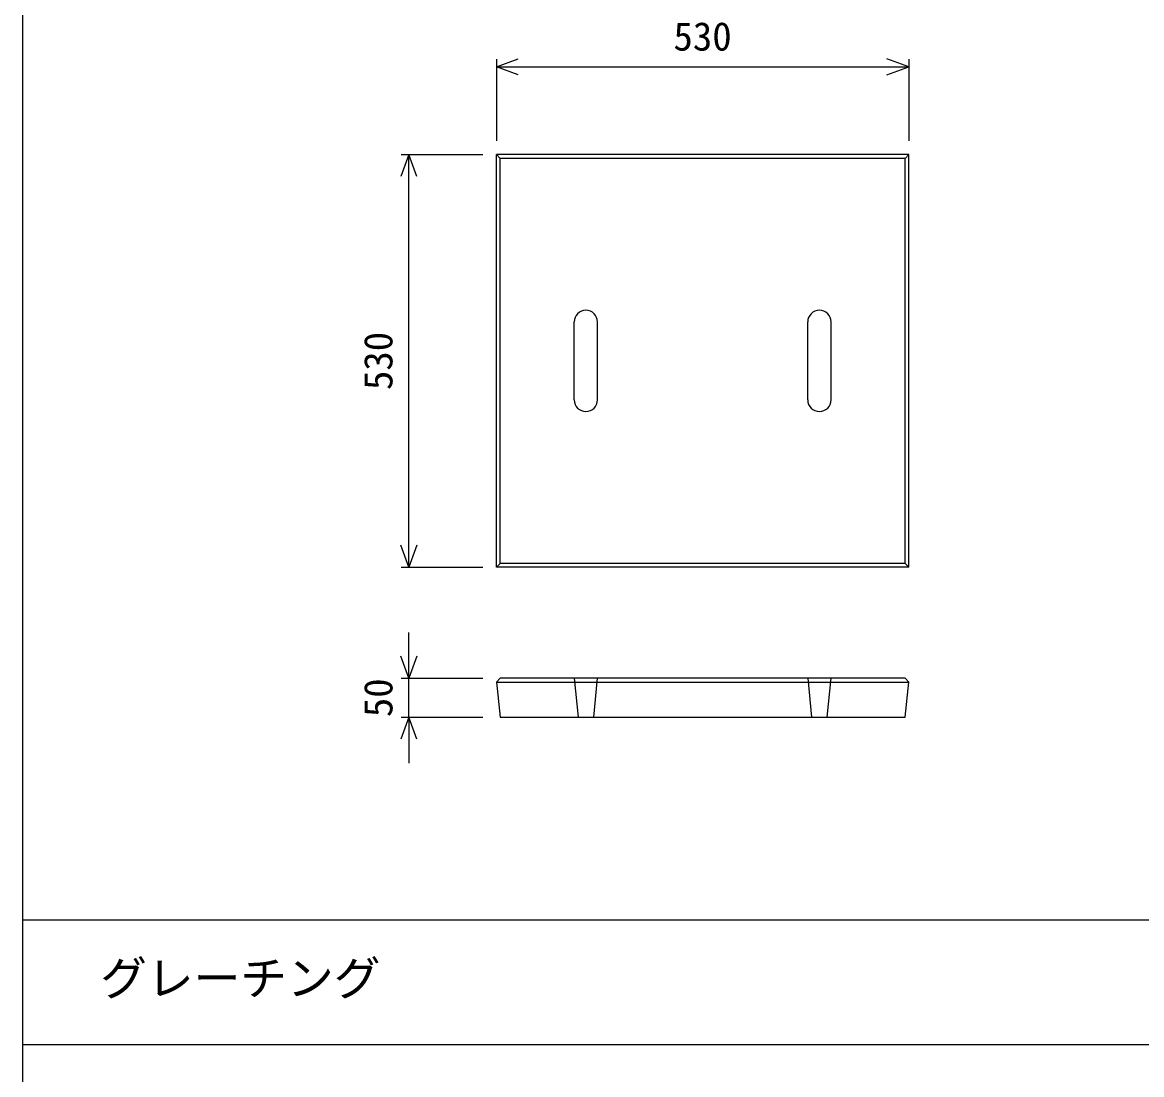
# Model space of a CAD drawing. Units: millimetres, scale not verified. Extents: x -10500 to 10500, y -7425 to 7425.
# Drawn here: x -1150 to 288, y 1899 to 3250 of the extents above; entities that cross this region are included whole.
import ezdxf
from ezdxf.enums import TextEntityAlignment as Align

# ---------------------------------------------------------------- set-up
doc = ezdxf.new("R2010")
doc.units = ezdxf.units.MM
doc.header["$LTSCALE"] = 25
for name, color, linetype, lineweight in [('0-1_DIM', 7, 'Continuous', 25), ('0-5_OUTLINE', 3, 'Continuous', 25), ('0-7_TXT', 7, 'Continuous', 25)]:
    doc.layers.add(name, color=color, linetype=linetype, lineweight=lineweight)
doc.styles.add('ＭＳ ゴシック', font='')
doc.styles.get('ＭＳ ゴシック').set_extended_font_data('MS Gothic')

msp = doc.modelspace()

# ---------------------------------------------------------------- linework, layer by layer
at = {"layer": '0-1_DIM'}
for p, q in [((-541.1, 3203.01), (-541.1, 3098.01)), ((-541.1, 3193.01), (-11.1, 3193.01)), ((-11.1, 3203.01), (-11.1, 3098.01)), ((-663.6, 3080.51), (-558.6, 3080.51)), ((-653.6, 2550.51), (-653.6, 3080.51)), ((-663.6, 2550.51), (-558.6, 2550.51)), ((-653.6, 2407.93), (-653.6, 2466.77)), ((-663.6, 2407.93), (-558.6, 2407.93)), ((-653.6, 2357.93), (-653.6, 2407.93)), ((-663.6, 2357.93), (-558.6, 2357.93)), ((-653.6, 2357.93), (-653.6, 2299.09))]:
    msp.add_line(p, q, dxfattribs=at)
for points in [[(-512.91, 3182.75), (-541.1, 3193.01), (-512.91, 3203.27)], [(-39.29, 3182.75), (-11.1, 3193.01), (-39.29, 3203.27)], [(-643.34, 3052.32), (-653.6, 3080.51), (-663.86, 3052.32)], [(-643.34, 2578.7), (-653.6, 2550.51), (-663.86, 2578.7)], [(-643.34, 2436.12), (-653.6, 2407.93), (-663.86, 2436.12)], [(-643.34, 2329.74), (-653.6, 2357.93), (-663.86, 2329.74)]]:
    msp.add_lwpolyline(points, dxfattribs=at)
at = {"layer": '0-5_OUTLINE'}
for p, q in [((-11.1, 3080.51), (-541.1, 3080.51)), ((-541.1, 2550.51), (-541.1, 3080.51)), ((-536.1, 3075.51), (-541.1, 3080.51)), ((-16.1, 3075.51), (-11.1, 3080.51)), ((-11.1, 2550.51), (-11.1, 3080.51)), ((-536.1, 2555.51), (-536.1, 3075.51)), ((-441.1, 2765.51), (-441.1, 2865.51)), ((-411.1, 2765.51), (-411.1, 2865.51)), ((-141.1, 2765.51), (-141.1, 2865.51)), ((-111.1, 2765.51), (-111.1, 2865.51)), ((-536.1, 2555.51), (-541.1, 2550.51)), ((-11.1, 2550.51), (-541.1, 2550.51)), ((-16.1, 2555.51), (-536.1, 2555.51)), ((-16.1, 2555.51), (-11.1, 2550.51)), ((-541.1, 2402.93), (-536.1, 2407.93)), ((-541.1, 2402.93), (-11.1, 2402.93)), ((-541.1, 2402.93), (-536.1, 2357.93)), ((-16.1, 2407.93), (-536.1, 2407.93)), ((-441.1, 2407.93), (-436.1, 2357.93)), ((-416.1, 2357.93), (-411.1, 2407.93)), ((-141.1, 2407.93), (-136.1, 2357.93)), ((-116.1, 2357.93), (-111.1, 2407.93)), ((-16.1, 2407.93), (-11.1, 2402.93)), ((-16.1, 2357.93), (-11.1, 2402.93)), ((-536.1, 2357.93), (-16.1, 2357.93))]:
    msp.add_line(p, q, dxfattribs=at)
msp.add_lwpolyline([(-16.1, 2555.51), (-16.1, 3075.51), (-536.1, 3075.51)], dxfattribs=at)
for centre, start, end in [((-426.1, 2865.51), 0, 180), ((-126.1, 2865.51), 0, 180), ((-426.1, 2765.51), 180, 0), ((-126.1, 2765.51), 180, 0)]:
    msp.add_arc(centre, 15, start, end, dxfattribs=at)
at = {"layer": '0-7_TXT'}
for p, q in [((-1150, 2097.57), (8250, 2097.57)), ((-1150, 1937.57), (8250, 1937.57))]:
    msp.add_line(p, q, dxfattribs=at)
msp.add_lwpolyline([(-1150, 5707.57), (-1150, 547.57), (8250, 547.57)], dxfattribs=at)

# ---------------------------------------------------------------- texts
at = {"layer": '0-1_DIM', "style": 'ＭＳ ゴシック'}
msp.add_text('530', height=36.66, dxfattribs=at).set_placement((-313.6, 3203.01), align=Align.BOTTOM_LEFT)
for s, p in [('530', (-663.6, 2778.01)), ('50', (-663.6, 2357.93))]:
    msp.add_text(s, height=36.66, rotation=90, dxfattribs=at).set_placement(p, align=Align.BOTTOM_LEFT)
at = {"layer": '0-7_TXT', "style": 'ＭＳ ゴシック'}
msp.add_text('グレーチング', height=43.99, dxfattribs=at).set_placement((-1050, 1987.57), align=Align.BOTTOM_LEFT)

doc.saveas('drawing.dxf')
